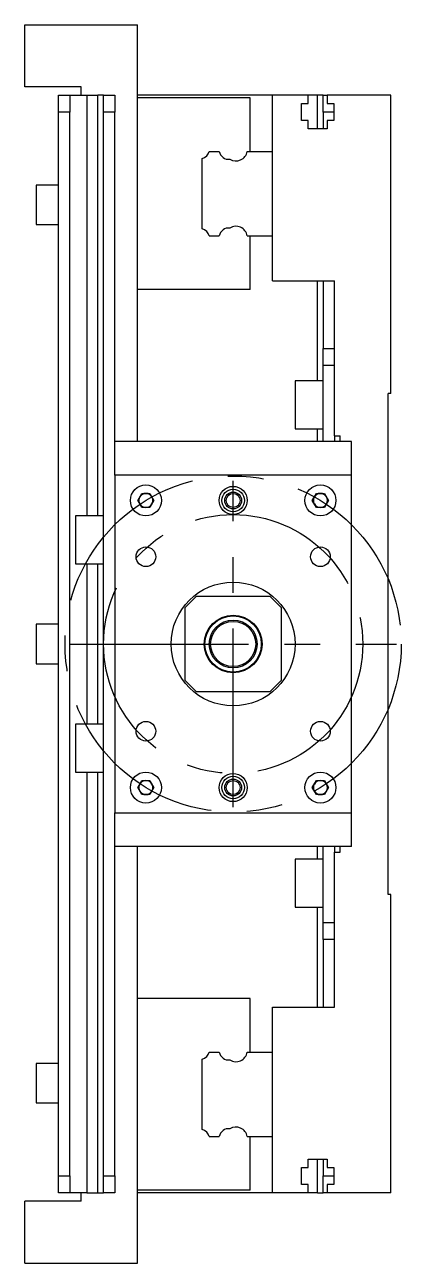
# Model space of a CAD drawing. Extents: x -28 to 733, y -276 to 112.
# Drawn here: x 666.5 to 733.4, y -110 to 110 of the extents above; entities that cross this region are included whole.
import ezdxf

# ---------------------------------------------------------------- set-up
doc = ezdxf.new("R2010")
doc.units = 0
doc.linetypes.add('CENTER', pattern=[50.8, 31.75, -6.35, 6.35, -6.35])
doc.layers.get('0').update_dxf_attribs({"linetype": 'CONTINUOUS'})
doc.layers.add('CENTER', color=1, linetype='CENTER')

msp = doc.modelspace()

# ---------------------------------------------------------------- linework, layer by layer
at = {"color": 7, "linetype": 'CONTINUOUS'}
for p, q in [((666.53, 99), (666.53, 110)), ((666.53, 110), (686.53, 110)), ((686.53, 36), (686.53, 110)), ((676.53, 99), (666.53, 99)), ((672.53, 97.5), (674.53, 97.5)), ((672.53, 94.5), (672.53, 97.5)), ((674.53, 97.5), (677.53, 97.5)), ((674.53, 97.5), (674.53, 94.5)), ((676.53, 97.5), (676.53, 99)), ((677.53, 97.5), (677.53, 22.75)), ((677.53, 97.5), (679.53, 97.5)), ((679.53, 22.75), (679.53, 97.5)), ((680.53, 97.5), (679.53, 97.5)), ((680.53, 97.5), (682.53, 97.5)), ((680.53, 94.5), (680.53, 97.5)), ((682.53, 97.5), (682.53, 94.5)), ((710.53, 97.5), (686.53, 97.5)), ((706.53, 97), (686.53, 97)), ((706.53, 87.5), (706.53, 97)), ((710.53, 87.5), (710.53, 97.5)), ((716.83, 97.5), (710.53, 97.5)), ((718.53, 97.5), (716.83, 97.5)), ((716.83, 96), (716.83, 97.5)), ((718.53, 91.5), (718.53, 97.5)), ((719.53, 97.5), (718.53, 97.5)), ((719.53, 97.5), (720.23, 97.5)), ((719.53, 94.5), (719.53, 97.5)), ((720.23, 97.5), (720.23, 96)), ((731.53, 97.5), (720.23, 97.5)), ((731.53, 44.5), (731.53, 97.5)), ((715.68, 96), (716.83, 96)), ((715.68, 93), (715.68, 96)), ((720.23, 96), (721.38, 96)), ((721.38, 96), (721.38, 93)), ((674.53, 94.5), (672.53, 94.5)), ((672.53, -94.5), (672.53, 94.5)), ((674.53, -94.5), (674.53, 94.5)), ((680.53, -94.5), (680.53, 94.5)), ((682.53, 94.5), (680.53, 94.5)), ((682.53, 36), (682.53, 94.5)), ((716.83, 93), (715.68, 93)), ((716.83, 91.5), (716.83, 93)), ((721.38, 94.5), (719.53, 94.5)), ((719.53, 94.5), (719.53, 91.5)), ((720.23, 93), (720.23, 91.5)), ((721.38, 93), (720.23, 93)), ((720.23, 91.5), (716.83, 91.5)), ((698.03, 73.752272), (698.03, 86.247728)), ((699.282272, 87.5), (701.05668, 87.5)), ((706.007372, 87.5), (710.53, 87.5)), ((710.53, 72.5), (710.53, 87.5)), ((710.53, 72.5), (710.53, 87.5)), ((668.53, 81.5), (668.53, 78)), ((672.53, 81.5), (668.53, 81.5)), ((668.53, 78), (668.53, 74.5)), ((668.53, 74.5), (672.53, 74.5)), ((699.282272, 72.5), (701.05668, 72.5)), ((706.007372, 72.5), (710.53, 72.5)), ((706.53, 63), (706.53, 72.5)), ((710.53, 64.5), (710.53, 72.5)), ((710.53, 64.5), (721.53, 64.5)), ((718.53, 46.75), (718.53, 64.5)), ((719.53, 64.5), (719.53, 52.5)), ((721.53, 37), (721.53, 64.5)), ((706.53, 63), (686.53, 63)), ((719.53, 52.5), (721.53, 52.5)), ((719.53, 49.5), (719.53, 52.5)), ((721.53, 49.5), (719.53, 49.5)), ((719.53, 36), (719.53, 49.5)), ((714.53, 46.75), (714.53, 42.5)), ((719.53, 46.75), (714.53, 46.75)), ((731.03, -44.5), (731.03, 44.5)), ((731.53, 44.5), (731.03, 44.5)), ((714.53, 42.5), (714.53, 38.25)), ((714.53, 38.25), (719.53, 38.25)), ((718.53, 36), (718.53, 38.25)), ((682.53, 30), (682.53, 36)), ((724.53, 36), (682.53, 36)), ((682.53, 30), (682.53, 36)), ((721.53, 37), (722.53, 37)), ((721.53, 37), (721.53, 36)), ((722.53, 36), (722.53, 37)), ((724.53, 30), (724.53, 36)), ((682.53, 30), (682.53, -30)), ((724.53, 30), (682.53, 30)), ((724.53, -30), (724.53, 30)), ((686.586624, 25.5), (687.308312, 26.75)), ((687.308312, 26.75), (688.751688, 26.75)), ((688.751688, 26.75), (689.473376, 25.5)), ((717.586624, 25.5), (718.308312, 26.75)), ((718.308312, 26.75), (719.751688, 26.75)), ((719.751688, 26.75), (720.473376, 25.5)), ((687.308312, 24.25), (686.586624, 25.5)), ((688.751688, 24.25), (687.308312, 24.25)), ((689.473376, 25.5), (688.751688, 24.25)), ((718.308312, 24.25), (717.586624, 25.5)), ((719.751688, 24.25), (718.308312, 24.25)), ((720.473376, 25.5), (719.751688, 24.25)), ((675.53, 22.75), (675.53, 18.5)), ((680.53, 22.75), (675.53, 22.75)), ((675.53, 18.5), (675.53, 14.25)), ((675.53, 14.25), (680.53, 14.25)), ((677.53, 14.25), (677.53, -14.25)), ((679.53, -14.25), (679.53, 14.25)), ((697.03, 8.5), (695.03, 6.5)), ((697.03, 8.5), (710.03, 8.5)), ((712.03, 6.5), (710.03, 8.5)), ((695.03, -6.5), (695.03, 6.5)), ((712.03, 6.5), (712.03, -6.5)), ((668.53, 3.5), (668.53, 0)), ((672.53, 3.5), (668.53, 3.5)), ((668.53, 0), (668.53, -3.5)), ((668.53, -3.5), (672.53, -3.5)), ((695.03, -6.5), (697.03, -8.5)), ((710.03, -8.5), (712.03, -6.5)), ((710.03, -8.5), (697.03, -8.5)), ((675.53, -14.25), (675.53, -18.5)), ((680.53, -14.25), (675.53, -14.25)), ((675.53, -18.5), (675.53, -22.75)), ((675.53, -22.75), (680.53, -22.75)), ((677.53, -22.75), (677.53, -97.5)), ((679.53, -97.5), (679.53, -22.75)), ((686.586624, -25.5), (687.308312, -24.25)), ((687.308312, -26.75), (686.586624, -25.5)), ((687.308312, -24.25), (688.751688, -24.25)), ((688.751688, -24.25), (689.473376, -25.5)), ((689.473376, -25.5), (688.751688, -26.75)), ((717.586624, -25.5), (718.308312, -24.25)), ((718.308312, -26.75), (717.586624, -25.5)), ((718.308312, -24.25), (719.751688, -24.25)), ((719.751688, -24.25), (720.473376, -25.5)), ((720.473376, -25.5), (719.751688, -26.75)), ((688.751688, -26.75), (687.308312, -26.75)), ((719.751688, -26.75), (718.308312, -26.75)), ((682.53, -36), (682.53, -30)), ((682.53, -30), (724.53, -30)), ((682.53, -36), (682.53, -30)), ((724.53, -36), (724.53, -30)), ((682.53, -94.5), (682.53, -36)), ((724.53, -36), (682.53, -36)), ((686.53, -110), (686.53, -36)), ((718.53, -38.25), (718.53, -36)), ((719.53, -49.5), (719.53, -36)), ((721.53, -36), (721.53, -37)), ((721.53, -64.5), (721.53, -37)), ((721.53, -37), (722.53, -37)), ((722.53, -37), (722.53, -36)), ((714.53, -38.25), (714.53, -42.5)), ((719.53, -38.25), (714.53, -38.25)), ((714.53, -42.5), (714.53, -46.75)), ((731.53, -44.5), (731.03, -44.5)), ((731.53, -97.5), (731.53, -44.5)), ((714.53, -46.75), (719.53, -46.75)), ((718.53, -64.5), (718.53, -46.75)), ((719.53, -49.5), (721.53, -49.5)), ((719.53, -52.5), (719.53, -49.5)), ((721.53, -52.5), (719.53, -52.5)), ((719.53, -52.5), (719.53, -64.5)), ((706.53, -63), (686.53, -63)), ((706.53, -72.5), (706.53, -63)), ((710.53, -72.5), (710.53, -64.5)), ((710.53, -64.5), (721.53, -64.5)), ((699.282272, -72.5), (701.05668, -72.5)), ((706.007372, -72.5), (710.53, -72.5)), ((710.53, -87.5), (710.53, -72.5)), ((710.53, -87.5), (710.53, -72.5)), ((668.53, -74.5), (668.53, -78)), ((672.53, -74.5), (668.53, -74.5)), ((698.03, -86.247728), (698.03, -73.752272)), ((668.53, -78), (668.53, -81.5)), ((668.53, -81.5), (672.53, -81.5)), ((699.282272, -87.5), (701.05668, -87.5)), ((706.007372, -87.5), (710.53, -87.5)), ((706.53, -97), (706.53, -87.5)), ((710.53, -97.5), (710.53, -87.5)), ((716.83, -91.5), (720.23, -91.5)), ((716.83, -93), (716.83, -91.5)), ((718.53, -97.5), (718.53, -91.5)), ((719.53, -91.5), (719.53, -94.5)), ((720.23, -91.5), (720.23, -93)), ((672.53, -94.5), (674.53, -94.5)), ((672.53, -97.5), (672.53, -94.5)), ((674.53, -94.5), (674.53, -97.5)), ((680.53, -94.5), (682.53, -94.5)), ((680.53, -97.5), (680.53, -94.5)), ((682.53, -94.5), (682.53, -97.5)), ((715.68, -93), (716.83, -93)), ((715.68, -96), (715.68, -93)), ((719.53, -94.5), (721.38, -94.5)), ((719.53, -97.5), (719.53, -94.5)), ((720.23, -93), (721.38, -93)), ((721.38, -93), (721.38, -96)), ((716.83, -96), (715.68, -96)), ((716.83, -97.5), (716.83, -96)), ((720.23, -96), (720.23, -97.5)), ((721.38, -96), (720.23, -96)), ((674.53, -97.5), (672.53, -97.5)), ((677.53, -97.5), (674.53, -97.5)), ((676.53, -99), (676.53, -97.5)), ((677.53, -97.5), (679.53, -97.5)), ((679.53, -97.5), (680.53, -97.5)), ((682.53, -97.5), (680.53, -97.5)), ((706.53, -97), (686.53, -97)), ((710.53, -97.5), (686.53, -97.5)), ((716.83, -97.5), (710.53, -97.5)), ((718.53, -97.5), (716.83, -97.5)), ((718.53, -97.5), (719.53, -97.5)), ((720.23, -97.5), (719.53, -97.5)), ((731.53, -97.5), (720.23, -97.5)), ((666.53, -110), (666.53, -99)), ((676.53, -99), (666.53, -99)), ((666.53, -110), (686.53, -110))]:
    msp.add_line(p, q, dxfattribs=at)
for centre, radius in [((688.03, 25.5), 2.75), ((703.53, 25.5), 2.5), ((703.53, 25.5), 2), ((703.53, 25.5), 1.25), ((719.03, 25.5), 2.75), ((688.03, 15.5), 1.75), ((719.03, 15.5), 1.75), ((703.53, 0), 11), ((703.53, 0), 5.125), ((703.53, 0), 5), ((703.53, 0), 4.25), ((703.53, 0), 4), ((688.03, -15.5), 1.75), ((719.03, -15.5), 1.75), ((688.03, -25.5), 2.75), ((703.53, -25.5), 2.5), ((703.53, -25.5), 2), ((719.03, -25.5), 2.75), ((703.53, -25.5), 1.25)]:
    msp.add_circle(centre, radius, dxfattribs=at)
at = {"color": 3, "linetype": 'CONTINUOUS'}
for centre in [(703.53, 25.5), (703.53, -25.5)]:
    msp.add_circle(centre, 1.5, dxfattribs=at)
at = {"color": 7, "linetype": 'CONTINUOUS'}
for centre, radius, start, end in [((697.63, 87.9), 1.7, 283.608961, 346.391039), ((702.73, 87.8), 1.7, 190.164249, 277.540197), ((704.03, 87.8), 2, 237.42103, 351.373073), ((697.63, 72.1), 1.7, 13.608961, 76.391039), ((702.73, 72.2), 1.7, 82.459803, 169.835751), ((704.03, 72.2), 2, 8.626927, 122.57897), ((688.03, 25.5), 1.25, 90, 150), ((688.03, 25.5), 1.25, 30, 90), ((719.03, 25.5), 1.25, 90, 150), ((719.03, 25.5), 1.25, 30, 90), ((688.03, 25.5), 1.25, 150, 180), ((688.03, 25.5), 1.25, 180, 210), ((688.03, 25.5), 1.25, 210, 270), ((688.03, 25.5), 1.25, 270, 330), ((688.03, 25.5), 1.25, 330, 30), ((719.03, 25.5), 1.25, 150, 180), ((719.03, 25.5), 1.25, 180, 210), ((719.03, 25.5), 1.25, 210, 270), ((719.03, 25.5), 1.25, 270, 330), ((719.03, 25.5), 1.25, 330, 30), ((688.03, -25.5), 1.25, 150, 180), ((688.03, -25.5), 1.25, 180, 210), ((688.03, -25.5), 1.25, 90, 150), ((688.03, -25.5), 1.25, 210, 270), ((688.03, -25.5), 1.25, 30, 90), ((688.03, -25.5), 1.25, 270, 330), ((688.03, -25.5), 1.25, 330, 30), ((719.03, -25.5), 1.25, 150, 180), ((719.03, -25.5), 1.25, 180, 210), ((719.03, -25.5), 1.25, 90, 150), ((719.03, -25.5), 1.25, 210, 270), ((719.03, -25.5), 1.25, 30, 90), ((719.03, -25.5), 1.25, 270, 330), ((719.03, -25.5), 1.25, 330, 30), ((697.63, -72.1), 1.7, 283.608961, 346.391039), ((702.73, -72.2), 1.7, 190.164249, 277.540197), ((704.03, -72.2), 2, 237.42103, 351.373073), ((704.03, -87.8), 2, 8.626927, 122.57897), ((697.63, -87.9), 1.7, 13.608961, 76.391039), ((702.73, -87.8), 1.7, 82.459803, 169.835751)]:
    msp.add_arc(centre, radius, start, end, dxfattribs=at)
at = {"layer": 'CENTER', "color": 1, "linetype": 'CENTER'}
for p, q in [((703.53, -29), (703.53, 29)), ((674.53, 0), (732.53, 0))]:
    msp.add_line(p, q, dxfattribs=at)
for radius in [29.841247, 23]:
    msp.add_circle((703.53, 0), radius, dxfattribs=at)

doc.saveas('drawing.dxf')
